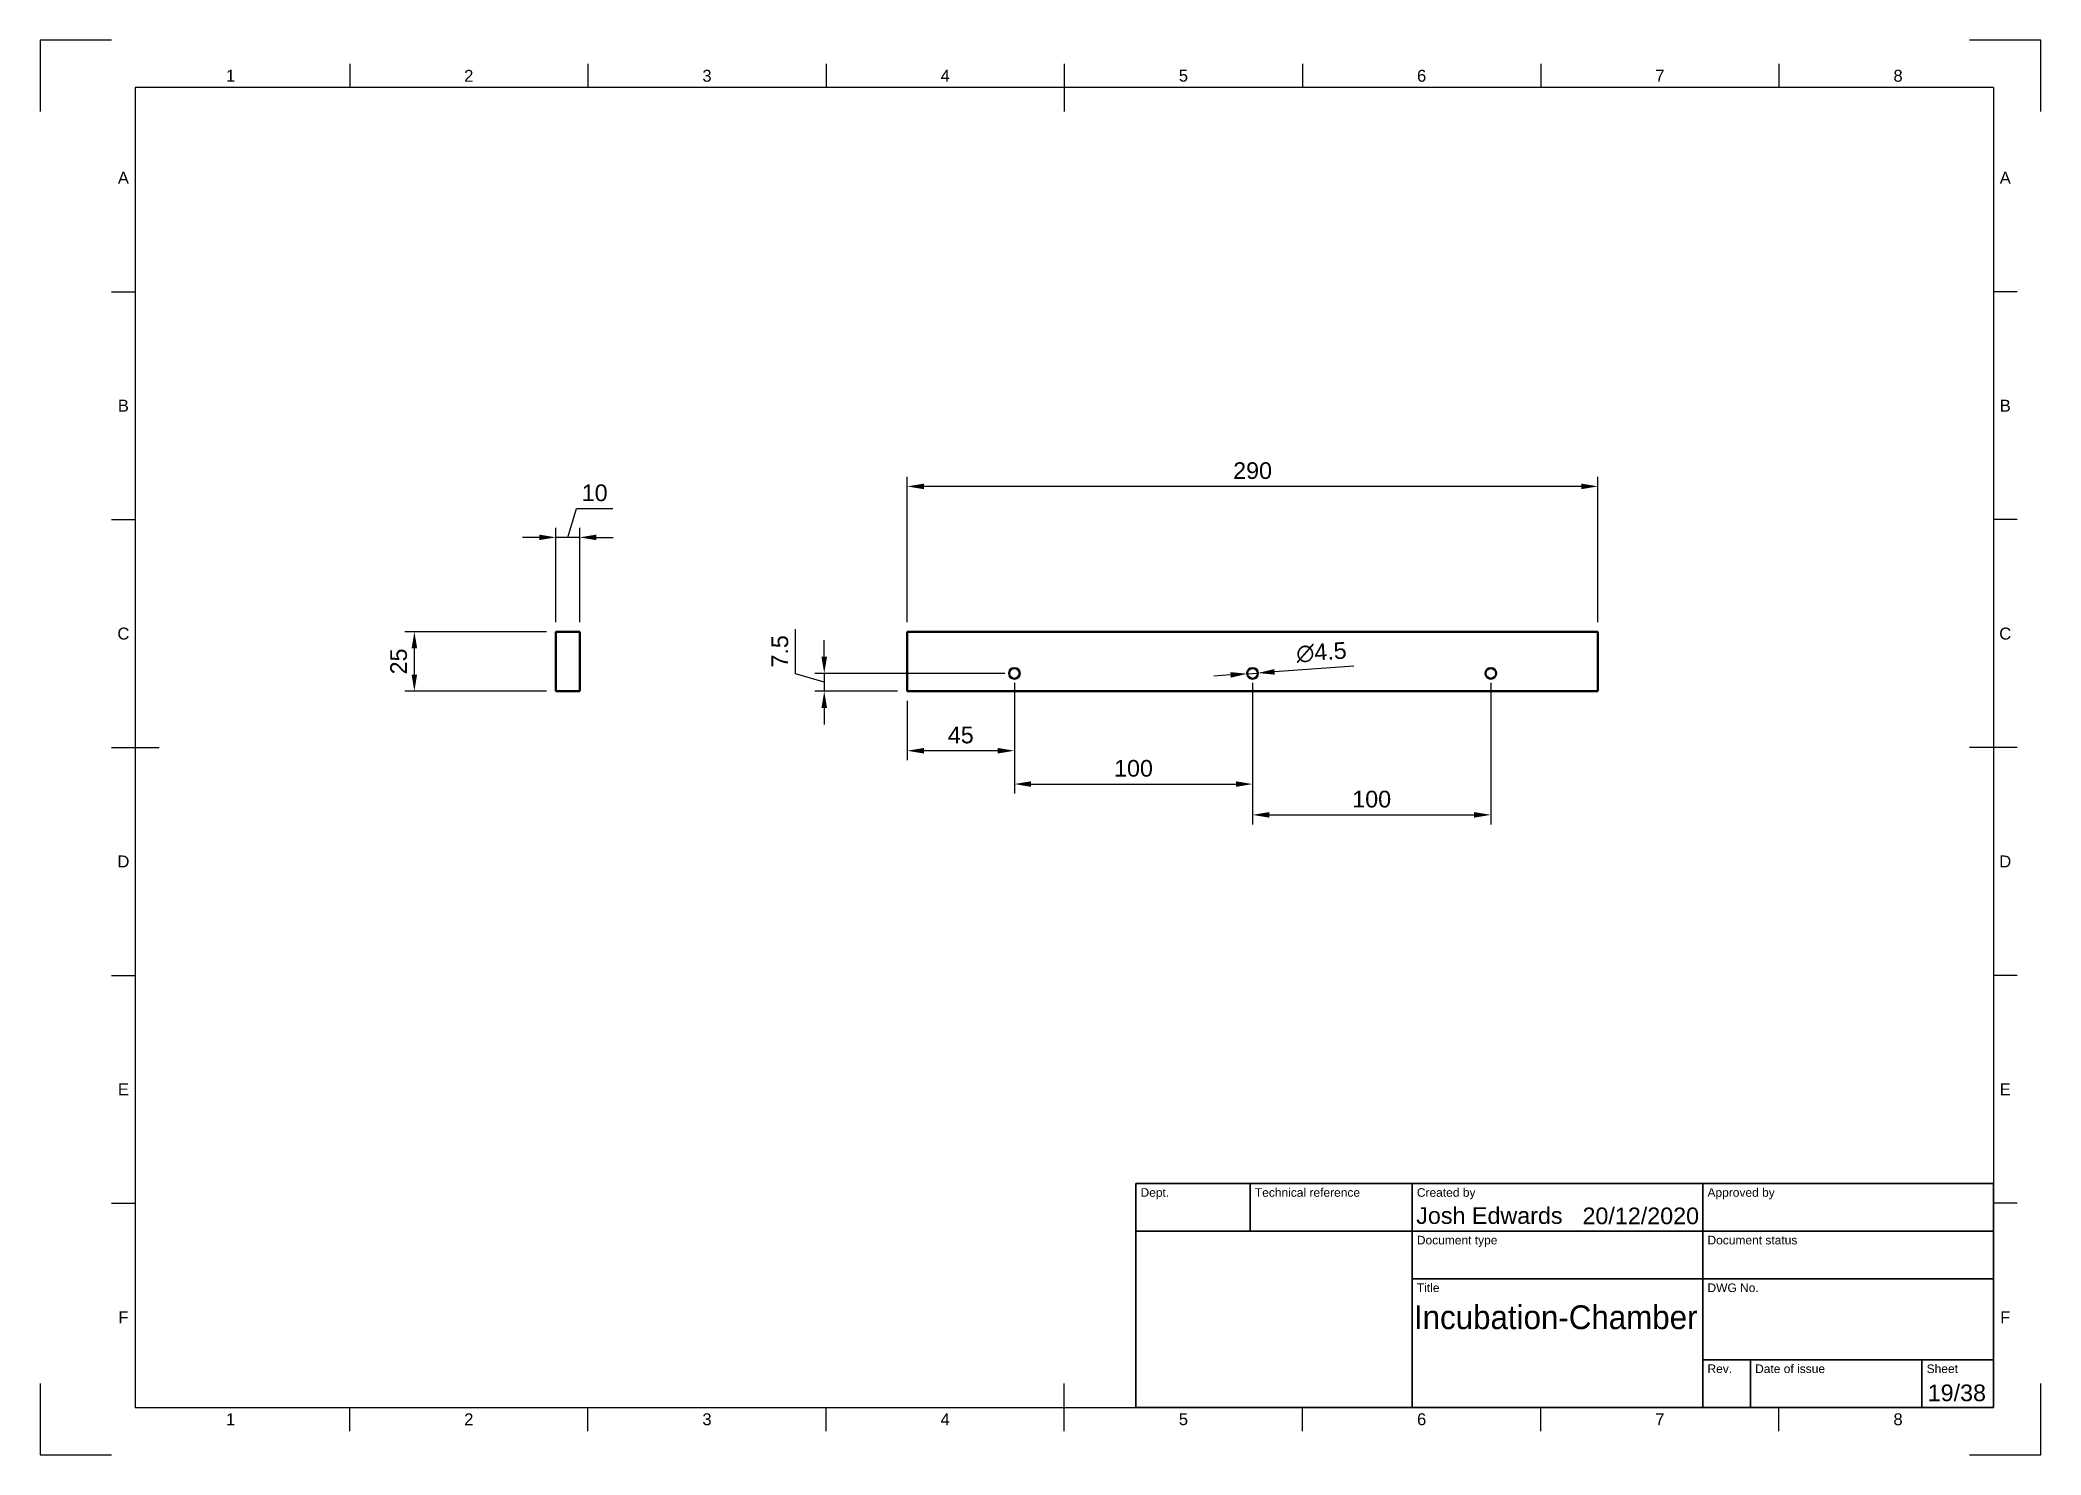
# Model space of a CAD drawing. Header units: millimetres. Extents: x 0 to 420, y 0 to 297.
import ezdxf
from ezdxf.enums import TextEntityAlignment as Align

# ---------------------------------------------------------------- set-up
doc = ezdxf.new("R2010")
doc.units = ezdxf.units.MM
doc.header["$LTSCALE"] = 0.75
for name, color, linetype, lineweight in [('Border', 7, 'Continuous', 25), ('Dimensions', 7, 'Continuous', 25), ('TitleBlock', 7, 'Continuous', 35), ('Visible', 7, 'Continuous', 50)]:
    doc.layers.add(name, color=color, linetype=linetype, lineweight=lineweight)
doc.styles.add('FusionTitle', font='arial.ttf')
doc.styles.get("Standard").update_dxf_attribs({"font": 'arial.ttf'})
doc.dimstyles.new('ISO-25', dxfattribs={"dimtxt": 3.5, "dimasz": 3.5, "dimexe": 2, "dimexo": 2, "dimgap": 1.5, "dimtad": 1, "dimzin": 12, "dimdsep": 46, "dimtxsty": 'Standard', "dimcen": 0, "dimclrd": 256, "dimclre": 256, "dimclrt": 256, "dimazin": 3, "dimtp": 0.1, "dimtm": 0.1, "dimtfac": 0.714, "dimtmove": 1, "dimatfit": 3, "dimfxl": 1, "dimtzin": 12, "dimarcsym": 0})

# ---------------------------------------------------------------- blocks, each defined once
blk = doc.blocks.new('ISO_A3_SHEET')
at = {"layer": 'Border'}
for p, q in [((65, 292), (65, 287)), ((115, 292), (115, 287)), ((165, 292), (165, 287)), ((215, 292), (215, 282)), ((265, 292), (265, 287)), ((315, 292), (315, 287)), ((365, 292), (365, 287)), ((410, 287), (20, 287)), ((20, 287), (20, 10)), ((410, 287), (410, 10)), ((15, 244.16666), (20, 244.16666)), ((415, 244.16666), (410, 244.16666)), ((15, 196.33333), (20, 196.33333)), ((415, 196.33333), (410, 196.33333)), ((15, 148.5), (25, 148.5)), ((415, 148.5), (405, 148.5)), ((15, 100.66667), (20, 100.66667)), ((415, 100.66667), (410, 100.66667)), ((15, 52.83334), (20, 52.83334)), ((415, 52.83334), (410, 52.83334)), ((215, 5), (215, 15)), ((20, 10), (410, 10)), ((65, 5), (65, 10)), ((115, 5), (115, 10)), ((165, 5), (165, 10)), ((265, 5), (265, 10)), ((315, 5), (315, 10)), ((365, 5), (365, 10))]:
    blk.add_line(p, q, dxfattribs=at)
at = {"layer": 'Defpoints'}
for p, q in [((15, 297), (0, 297)), ((0, 297), (0, 282)), ((420, 297), (405, 297)), ((420, 282), (420, 297)), ((0, 15), (0, 0)), ((420, 0), (420, 15)), ((0, 0), (15, 0)), ((405, 0), (420, 0))]:
    blk.add_line(p, q, dxfattribs=at)
at = {"layer": 'Border', "style": 'FusionTitle'}
for s, p in [('1', (40, 289.5)), ('2', (90, 289.5)), ('3', (140, 289.5)), ('4', (190, 289.5)), ('5', (240, 289.5)), ('6', (290, 289.5)), ('7', (340, 289.5)), ('8', (390, 289.5)), ('A', (17.5, 268.08333)), ('A', (412.5, 268.08333)), ('B', (17.5, 220.25)), ('B', (412.5, 220.25)), ('C', (17.5, 172.41667)), ('C', (412.5, 172.41667)), ('D', (17.5, 124.58334)), ('D', (412.5, 124.58334)), ('E', (17.5, 76.75001)), ('E', (412.5, 76.75001)), ('F', (17.5, 28.91668)), ('F', (412.5, 28.91668)), ('1', (40, 7.5)), ('2', (90, 7.5)), ('3', (140, 7.5)), ('4', (190, 7.5)), ('5', (240, 7.5)), ('6', (290, 7.5)), ('7', (340, 7.5)), ('8', (390, 7.5))]:
    blk.add_text(s, height=2.5, dxfattribs=at).set_placement(p, align=Align.MIDDLE)
blk = doc.blocks.new('ISO_TITLEBLOCK')
at = {"layer": 'TitleBlock'}
for p, q in [((0, 47), (-180, 47)), ((-180, 47), (-180, 0)), ((-156, 37), (-156, 47)), ((-122, 0), (-122, 47)), ((-61, 0), (-61, 47)), ((0, 0), (0, 47)), ((-180, 37), (0, 37)), ((-122, 27), (0, 27)), ((-61, 10), (0, 10)), ((-51, 0), (-51, 10)), ((-15, 0), (-15, 10)), ((-180, 0), (0, 0))]:
    blk.add_line(p, q, dxfattribs=at)
at = {"layer": 'TitleBlock', "style": 'FusionTitle'}
for s, p in [('Dept.', (-179, 46)), ('Technical reference', (-155, 46)), ('Created by', (-121, 46)), ('Approved by', (-60, 46)), ('Document type', (-121, 36)), ('Document status', (-60, 36)), ('Title', (-121, 26)), ('DWG No.', (-60, 26)), ('Rev.', (-60, 9)), ('Date of issue', (-50, 9)), ('Sheet', (-14, 9))]:
    blk.add_text(s, height=1.8, dxfattribs=at).set_placement(p, align=Align.TOP_LEFT)
for tag, height, p in [('DEPT', 3.5, (-179, 42)), ('TECHNICAL_REFERENCE', 3.5, (-155, 42)), ('CREATED_BY', 3.5, (-121, 42)), ('APPROVED_BY', 3.5, (-60, 42)), ('DOCUMENT_TYPE', 3.5, (-121, 32)), ('DOCUMENT_STATUS', 3.5, (-60, 32)), ('TITLE_1', 5, (-121, 21.5)), ('TITLE_2', 5, (-121, 14)), ('TITLE_3', 5, (-121, 6.5)), ('DATE_OF_ISSUE', 3.5, (-50, 5))]:
    blk.add_attdef(tag, text='', height=height, dxfattribs=at).set_placement(p, align=Align.TOP_LEFT)
for tag, p in [('CREATED_DATE', (-62, 42)), ('APPROVED_DATE', (-0.99, 42))]:
    blk.add_attdef(tag, text='', height=3.5, dxfattribs=at).set_placement(p, align=Align.TOP_RIGHT)
for tag, height, p in [('DRAWING_NUMBER', 5, (-30.5, 19.75)), ('REV', 3.5, (-56, 4.85)), ('SHEET', 3.5, (-7.5, 4.85))]:
    blk.add_attdef(tag, text='', height=height, dxfattribs=at).set_placement(p, align=Align.TOP_CENTER)
blk = doc.blocks.new('*D13')
at = {"layer": 'Defpoints', "color": 0, "transparency": 16777216}
for p in [(78.576945, 172.807767), (108.275429, 172.807767), (108.275429, 160.307767)]:
    blk.add_point(p, dxfattribs=at)
at = {"layer": 'Dimensions', "lineweight": -2, "transparency": 16777216}
for p, q in [((106.275429, 172.807767), (76.576945, 172.807767)), ((78.576945, 163.807767), (78.576945, 169.307767)), ((106.275429, 160.307767), (76.576945, 160.307767))]:
    blk.add_line(p, q, dxfattribs=at)
at = {"layer": 'Dimensions', "transparency": 16777216}
for points in [[(77.993611, 169.307767), (79.160278, 169.307767), (78.576945, 172.807767)], [(77.993611, 163.807767), (79.160278, 163.807767), (78.576945, 160.307767)]]:
    blk.add_solid(points, dxfattribs=at)
at = {"layer": 'Dimensions', "transparency": 16777216, "insert": (75.289939, 166.557767), "char_height": 3.5, "attachment_point": 5, "rotation": 90}
blk.add_mtext('25', dxfattribs=at)
blk = doc.blocks.new('*D14')
at = {"layer": 'Defpoints', "color": 0, "transparency": 16777216}
for p in [(108.275429, 192.606757), (108.275429, 172.807767), (113.275429, 172.807767)]:
    blk.add_point(p, dxfattribs=at)
at = {"layer": 'Dimensions', "lineweight": -2, "transparency": 16777216}
for p, q in [((110.775429, 192.606757), (112.586531, 198.643762)), ((112.586531, 198.643762), (120.258768, 198.643762)), ((108.275429, 174.807767), (108.275429, 194.606757)), ((113.275429, 174.807767), (113.275429, 194.606757)), ((104.775429, 192.606757), (101.275429, 192.606757)), ((113.275429, 192.606757), (108.275429, 192.606757)), ((113.275429, 192.606757), (108.275429, 192.606757)), ((116.775429, 192.606757), (120.275429, 192.606757))]:
    blk.add_line(p, q, dxfattribs=at)
at = {"layer": 'Dimensions', "transparency": 16777216}
for points in [[(104.775429, 193.19009), (104.775429, 192.023424), (108.275429, 192.606757)], [(116.775429, 193.19009), (116.775429, 192.023424), (113.275429, 192.606757)]]:
    blk.add_solid(points, dxfattribs=at)
at = {"layer": 'Dimensions', "transparency": 16777216, "insert": (116.42265, 201.930768), "char_height": 3.5, "attachment_point": 5}
blk.add_mtext('10', dxfattribs=at)
blk = doc.blocks.new('*D15')
at = {"layer": 'Defpoints', "color": 0, "transparency": 16777216}
for p in [(182.015578, 203.306558), (182.015578, 172.807768), (327.015578, 172.807768)]:
    blk.add_point(p, dxfattribs=at)
at = {"layer": 'Dimensions', "lineweight": -2, "transparency": 16777216}
for p, q in [((182.015578, 174.807768), (182.015578, 205.306558)), ((323.515578, 203.306558), (185.515578, 203.306558)), ((327.015578, 174.807768), (327.015578, 205.306558))]:
    blk.add_line(p, q, dxfattribs=at)
at = {"layer": 'Dimensions', "transparency": 16777216}
for points in [[(185.515578, 203.889891), (185.515578, 202.723224), (182.015578, 203.306558)], [(323.515578, 203.889891), (323.515578, 202.723224), (327.015578, 203.306558)]]:
    blk.add_solid(points, dxfattribs=at)
at = {"layer": 'Dimensions', "transparency": 16777216, "insert": (254.515578, 206.593563), "char_height": 3.5, "attachment_point": 5}
blk.add_mtext('290', dxfattribs=at)
blk = doc.blocks.new('*D16')
at = {"layer": 'Defpoints', "color": 0, "transparency": 16777216}
for p in [(204.515578, 164.057768), (182.015578, 160.307768), (182.015578, 147.820297)]:
    blk.add_point(p, dxfattribs=at)
at = {"layer": 'Dimensions', "lineweight": -2, "transparency": 16777216}
for p, q in [((204.515578, 162.057768), (204.515578, 145.820297)), ((182.015578, 158.307768), (182.015578, 145.820297)), ((201.015578, 147.820297), (185.515578, 147.820297))]:
    blk.add_line(p, q, dxfattribs=at)
at = {"layer": 'Dimensions', "transparency": 16777216}
for points in [[(185.515578, 148.403631), (185.515578, 147.236964), (182.015578, 147.820297)], [(201.015578, 148.403631), (201.015578, 147.236964), (204.515578, 147.820297)]]:
    blk.add_solid(points, dxfattribs=at)
at = {"layer": 'Dimensions', "transparency": 16777216, "insert": (193.265578, 151.10014), "char_height": 3.5, "attachment_point": 5}
blk.add_mtext('45', dxfattribs=at)
blk = doc.blocks.new('*D17')
at = {"layer": 'Defpoints', "color": 0, "transparency": 16777216}
for p in [(204.515578, 164.057768), (164.610661, 160.307768), (182.015578, 160.307768)]:
    blk.add_point(p, dxfattribs=at)
at = {"layer": 'Dimensions', "lineweight": -2, "transparency": 16777216}
for p, q in [((158.580818, 163.991721), (158.580818, 173.361434)), ((164.610661, 167.557768), (164.610661, 171.057768)), ((164.610661, 162.182768), (158.580818, 163.991721)), ((202.515578, 164.057768), (162.610661, 164.057768)), ((164.610661, 164.057768), (164.610661, 160.307768)), ((164.610661, 164.057768), (164.610661, 160.307768)), ((180.015578, 160.307768), (162.610661, 160.307768)), ((164.610661, 156.807768), (164.610661, 153.307768))]:
    blk.add_line(p, q, dxfattribs=at)
at = {"layer": 'Dimensions', "transparency": 16777216}
for points in [[(164.027327, 167.557768), (165.193994, 167.557768), (164.610661, 164.057768)], [(164.027327, 156.807768), (165.193994, 156.807768), (164.610661, 160.307768)]]:
    blk.add_solid(points, dxfattribs=at)
at = {"layer": 'Dimensions', "transparency": 16777216, "insert": (155.300975, 168.676577), "char_height": 3.5, "attachment_point": 5, "rotation": 90}
blk.add_mtext('7.5', dxfattribs=at)
blk = doc.blocks.new('*D18')
at = {"layer": 'Defpoints', "color": 0, "transparency": 16777216}
for p in [(204.515578, 164.057768), (254.515578, 164.057768), (254.515578, 140.822794)]:
    blk.add_point(p, dxfattribs=at)
at = {"layer": 'Dimensions', "lineweight": -2, "transparency": 16777216}
for p, q in [((204.515578, 162.057768), (204.515578, 138.822794)), ((254.515578, 162.057768), (254.515578, 138.822794)), ((208.015578, 140.822794), (251.015578, 140.822794))]:
    blk.add_line(p, q, dxfattribs=at)
at = {"layer": 'Dimensions', "transparency": 16777216}
for points in [[(208.015578, 141.406127), (208.015578, 140.23946), (204.515578, 140.822794)], [(251.015578, 141.406127), (251.015578, 140.23946), (254.515578, 140.822794)]]:
    blk.add_solid(points, dxfattribs=at)
at = {"layer": 'Dimensions', "transparency": 16777216, "insert": (229.515578, 144.109799), "char_height": 3.5, "attachment_point": 5}
blk.add_mtext('100', dxfattribs=at)
blk = doc.blocks.new('*D19')
at = {"layer": 'Defpoints', "color": 0, "transparency": 16777216}
for p in [(254.515578, 164.057768), (304.515578, 164.057768), (304.515578, 134.359283)]:
    blk.add_point(p, dxfattribs=at)
at = {"layer": 'Dimensions', "lineweight": -2, "transparency": 16777216}
for p, q in [((254.515578, 162.057768), (254.515578, 132.359283)), ((304.515578, 162.057768), (304.515578, 132.359283)), ((258.015578, 134.359283), (301.015578, 134.359283))]:
    blk.add_line(p, q, dxfattribs=at)
at = {"layer": 'Dimensions', "transparency": 16777216}
for points in [[(258.015578, 134.942616), (258.015578, 133.77595), (254.515578, 134.359283)], [(301.015578, 134.942616), (301.015578, 133.77595), (304.515578, 134.359283)]]:
    blk.add_solid(points, dxfattribs=at)
at = {"layer": 'Dimensions', "transparency": 16777216, "insert": (279.515578, 137.646288), "char_height": 3.5, "attachment_point": 5}
blk.add_mtext('100', dxfattribs=at)
blk = doc.blocks.new('*D20')
at = {"layer": 'Defpoints', "color": 0, "transparency": 16777216}
for p in [(253.3933, 163.979552), (255.637855, 164.135983)]:
    blk.add_point(p, dxfattribs=at)
at = {"layer": 'Dimensions', "lineweight": -2, "transparency": 16777216}
for p, q in [((253.3933, 163.979552), (255.637855, 164.135983)), ((275.795305, 165.540823), (259.129386, 164.37932)), ((249.901769, 163.736216), (246.410238, 163.492879))]:
    blk.add_line(p, q, dxfattribs=at)
at = {"layer": 'Dimensions', "transparency": 16777216}
for points in [[(249.861213, 164.318138), (249.942325, 163.154294), (253.3933, 163.979552)], [(259.08883, 164.961241), (259.169942, 163.797398), (255.637855, 164.135983)]]:
    blk.add_solid(points, dxfattribs=at)
at = {"layer": 'Dimensions', "transparency": 16777216, "insert": (268.972777, 168.45844), "char_height": 3.5, "attachment_point": 5, "rotation": 3.98670609}
blk.add_mtext('∅4.5', dxfattribs=at)

msp = doc.modelspace()

# ---------------------------------------------------------------- linework, layer by layer
at = {"layer": 'Visible', "extrusion": (0, 1, 0)}
for p, q in [((113.275429, 172.807767, 72.5), (108.275429, 172.807767, 72.5)), ((108.275429, 160.307767, 72.5), (108.275429, 172.807767, 72.5)), ((113.275429, 172.807767, 72.5), (113.275429, 160.307767, 72.5)), ((182.015578, 172.807768, 2.5), (182.015578, 160.307768, 2.5)), ((327.015578, 172.807768, 2.5), (182.015578, 172.807768, 2.5)), ((327.015578, 160.307768, 2.5), (327.015578, 172.807768, 2.5)), ((113.275429, 160.307767, 72.5), (108.275429, 160.307767, 72.5)), ((182.015578, 160.307768, 2.5), (327.015578, 160.307768, 2.5))]:
    msp.add_line(p, q, dxfattribs=at)
at = {"layer": 'Visible', "extrusion": (2.963e-13, 2.2e-15, -1)}
for centre in [(-204.515578, 164.057768, -2.5), (-254.515578, 164.057768, -2.5), (-304.515578, 164.057768, -2.5)]:
    msp.add_circle(centre, 1.125, dxfattribs=at)

# ---------------------------------------------------------------- block references
at = {"layer": 'Border'}
msp.add_blockref('ISO_A3_SHEET', (0, 0), dxfattribs=at)
at = {"layer": 'TitleBlock'}
ref = msp.add_blockref('ISO_TITLEBLOCK', (410, 10), dxfattribs=at)
ref.add_attrib('CREATED_DATE_001', '20/12/2020', (323.762619, 48.440314), dxfattribs={"height": 3.5, "style": 'FusionTitle'})
ref.add_attrib('SHEET_001', '19/38', (396.223397, 11.290314), dxfattribs={"height": 3.5, "style": 'FusionTitle'})
ref.add_attrib('TITLE_1_001', 'Incubation-Chamber', (288.387328, 26.414734), dxfattribs={"height": 5, "style": 'FusionTitle', "width": 0.9405})
ref.add_attrib('CREATED_BY_001', 'Josh Edwards', (288.86869, 48.5), dxfattribs={"height": 3.5, "style": 'FusionTitle'})

# ---------------------------------------------------------------- dimensions: what is measured, and where the dimension line sits
at = {"layer": 'Dimensions'}
for p1, p2, distance, picture, middle in [((327.015578, 172.807768), (182.015578, 172.807768), -30.49879, '*D15', (254.515578, 206.593563)), ((113.275429, 172.807767), (108.275429, 172.807767), -19.79899, '*D14', (114.086531, 201.930768)), ((108.275429, 160.307767), (108.275429, 172.807767), 29.698484, '*D13', (75.289939, 166.557767)), ((204.515578, 164.057768), (254.515578, 164.057768), -23.234974, '*D18', (229.515578, 144.109799)), ((254.515578, 164.057768), (304.515578, 164.057768), -29.698485, '*D19', (279.515578, 137.646288))]:
    dim = msp.add_aligned_dim(p1=p1, p2=p2, distance=distance, dimstyle='ISO-25', override={"dimlfac": 2, "dimclrd": 256, "dimclre": 256}, dxfattribs=at)
    dim.commit()
    dim.dimension.update_dxf_attribs({"geometry": picture, "text_midpoint": middle})
dim = msp.add_linear_dim(base=(164.610661, 160.307768), p1=(204.515578, 164.057768), p2=(182.015578, 160.307768), angle=90, dimstyle='ISO-25', override={"dimlfac": 2, "dimclrd": 256, "dimclre": 256}, dxfattribs=at)
dim.commit()
dim.dimension.update_dxf_attribs({"geometry": '*D17', "text_midpoint": (155.300975, 165.491721)})
dim = msp.add_diameter_dim_2p(p1=(253.3933, 163.979552), p2=(255.637855, 164.135983), dimstyle='ISO-25', override={"dimlfac": 2, "dimclrd": 256, "dimclre": 256}, dxfattribs=at)
dim.commit()
dim.dimension.update_dxf_attribs({"geometry": '*D20', "text_midpoint": (268.972777, 168.45844)})
dim = msp.add_linear_dim(base=(182.015578, 147.820297), p1=(204.515578, 164.057768), p2=(182.015578, 160.307768), dimstyle='ISO-25', override={"dimlfac": 2, "dimclrd": 256, "dimclre": 256}, dxfattribs=at)
dim.commit()
dim.dimension.update_dxf_attribs({"geometry": '*D16', "text_midpoint": (193.265578, 151.10014)})

doc.saveas('drawing.dxf')
